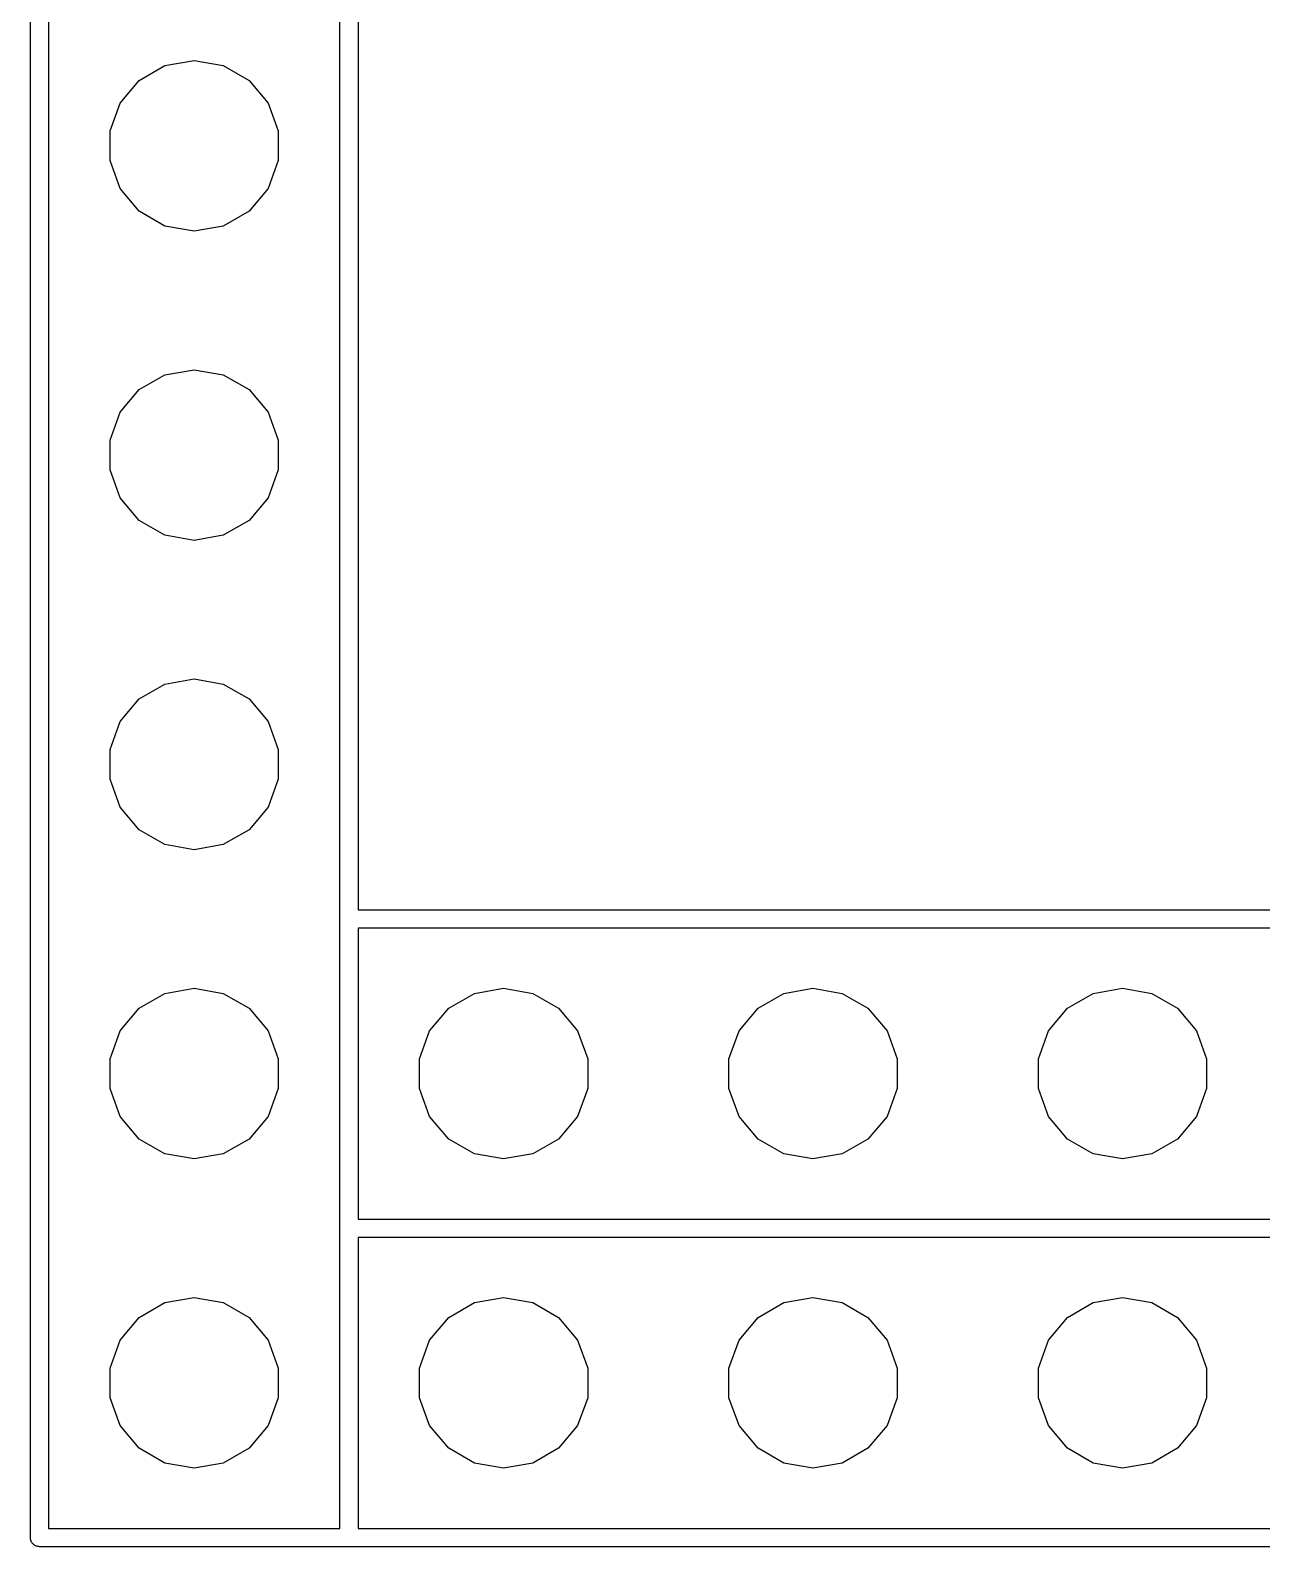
# Model space of a CAD drawing. Extents: x 25 to 346, y -457 to -16.
# Drawn here: x 305.68 to 315.78, y -384.25 to -371.8 of the extents above; entities that cross this region are included whole.
import ezdxf

# ---------------------------------------------------------------- set-up
doc = ezdxf.new("R2010")
doc.units = 0
doc.header["$MEASUREMENT"] = 0
doc.layers.add('BLACK', color=7, linetype='CONTINUOUS')

msp = doc.modelspace()

# ---------------------------------------------------------------- linework, layer by layer
at = {"layer": 'Black'}
for p, q in [((305.678, -384.175), (305.678, -320.675)), ((305.827, -320.75), (305.827, -384.1)), ((308.217, -381.635), (308.217, -320.75)), ((308.368, -320.675), (308.368, -379.02)), ((306.572, -372.208), (306.783, -372.086)), ((306.783, -372.086), (307.022, -372.044)), ((307.022, -372.044), (307.262, -372.086)), ((307.262, -372.086), (307.473, -372.208)), ((306.415, -372.394), (306.572, -372.208)), ((307.473, -372.208), (307.63, -372.394)), ((306.332, -372.623), (306.415, -372.394)), ((307.63, -372.394), (307.713, -372.623)), ((306.332, -372.867), (306.332, -372.623)), ((307.713, -372.623), (307.713, -372.867)), ((306.415, -373.096), (306.332, -372.867)), ((307.713, -372.867), (307.63, -373.096)), ((306.572, -373.282), (306.415, -373.096)), ((307.63, -373.096), (307.473, -373.282)), ((306.783, -373.404), (306.572, -373.282)), ((307.473, -373.282), (307.262, -373.404)), ((307.022, -373.446), (306.783, -373.404)), ((307.262, -373.404), (307.022, -373.446)), ((306.783, -374.626), (307.022, -374.584)), ((307.022, -374.584), (307.262, -374.626)), ((306.572, -374.748), (306.783, -374.626)), ((307.262, -374.626), (307.473, -374.748)), ((306.415, -374.934), (306.572, -374.748)), ((307.473, -374.748), (307.63, -374.934)), ((306.332, -375.163), (306.415, -374.934)), ((307.63, -374.934), (307.713, -375.163)), ((306.332, -375.407), (306.332, -375.163)), ((307.713, -375.163), (307.713, -375.407)), ((306.415, -375.636), (306.332, -375.407)), ((307.713, -375.407), (307.63, -375.636)), ((306.572, -375.822), (306.415, -375.636)), ((307.63, -375.636), (307.473, -375.822)), ((306.783, -375.944), (306.572, -375.822)), ((307.473, -375.822), (307.262, -375.944)), ((307.022, -375.986), (306.783, -375.944)), ((307.262, -375.944), (307.022, -375.986)), ((306.572, -377.288), (306.783, -377.166)), ((306.783, -377.166), (307.022, -377.124)), ((307.022, -377.124), (307.262, -377.166)), ((307.262, -377.166), (307.473, -377.288)), ((306.415, -377.474), (306.572, -377.288)), ((307.473, -377.288), (307.63, -377.474)), ((306.332, -377.703), (306.415, -377.474)), ((307.63, -377.474), (307.713, -377.703)), ((306.332, -377.947), (306.332, -377.703)), ((307.713, -377.703), (307.713, -377.947)), ((306.415, -378.176), (306.332, -377.947)), ((307.713, -377.947), (307.63, -378.176)), ((306.572, -378.362), (306.415, -378.176)), ((307.63, -378.176), (307.473, -378.362)), ((306.783, -378.484), (306.572, -378.362)), ((307.473, -378.362), (307.262, -378.484)), ((307.022, -378.526), (306.783, -378.484)), ((307.262, -378.484), (307.022, -378.526)), ((308.368, -379.02), (333.618, -379.02)), ((308.368, -379.17), (308.368, -381.56)), ((333.618, -379.17), (308.368, -379.17)), ((306.783, -379.706), (307.022, -379.664)), ((307.022, -379.664), (307.262, -379.706)), ((309.323, -379.706), (309.562, -379.664)), ((309.562, -379.664), (309.802, -379.706)), ((311.863, -379.706), (312.102, -379.664)), ((312.102, -379.664), (312.342, -379.706)), ((314.403, -379.706), (314.642, -379.664)), ((314.642, -379.664), (314.882, -379.706)), ((306.572, -379.828), (306.783, -379.706)), ((307.262, -379.706), (307.473, -379.828)), ((309.112, -379.828), (309.323, -379.706)), ((309.802, -379.706), (310.013, -379.828)), ((311.652, -379.828), (311.863, -379.706)), ((312.342, -379.706), (312.553, -379.828)), ((314.192, -379.828), (314.403, -379.706)), ((314.882, -379.706), (315.093, -379.828)), ((306.415, -380.014), (306.572, -379.828)), ((307.473, -379.828), (307.63, -380.014)), ((308.955, -380.014), (309.112, -379.828)), ((310.013, -379.828), (310.17, -380.014)), ((311.495, -380.014), (311.652, -379.828)), ((312.553, -379.828), (312.71, -380.014)), ((314.035, -380.014), (314.192, -379.828)), ((315.093, -379.828), (315.25, -380.014)), ((306.332, -380.243), (306.415, -380.014)), ((307.63, -380.014), (307.713, -380.243)), ((308.872, -380.243), (308.955, -380.014)), ((310.17, -380.014), (310.253, -380.243)), ((311.412, -380.243), (311.495, -380.014)), ((312.71, -380.014), (312.793, -380.243)), ((313.952, -380.243), (314.035, -380.014)), ((315.25, -380.014), (315.333, -380.243)), ((306.332, -380.487), (306.332, -380.243)), ((307.713, -380.243), (307.713, -380.487)), ((308.872, -380.487), (308.872, -380.243)), ((310.253, -380.243), (310.253, -380.487)), ((311.412, -380.487), (311.412, -380.243)), ((312.793, -380.243), (312.793, -380.487)), ((313.952, -380.487), (313.952, -380.243)), ((315.333, -380.243), (315.333, -380.487)), ((306.415, -380.716), (306.332, -380.487)), ((307.713, -380.487), (307.63, -380.716)), ((308.955, -380.716), (308.872, -380.487)), ((310.253, -380.487), (310.17, -380.716)), ((311.495, -380.716), (311.412, -380.487)), ((312.793, -380.487), (312.71, -380.716)), ((314.035, -380.716), (313.952, -380.487)), ((315.333, -380.487), (315.25, -380.716)), ((306.572, -380.902), (306.415, -380.716)), ((307.63, -380.716), (307.473, -380.902)), ((309.112, -380.902), (308.955, -380.716)), ((310.17, -380.716), (310.013, -380.902)), ((311.652, -380.902), (311.495, -380.716)), ((312.71, -380.716), (312.553, -380.902)), ((314.192, -380.902), (314.035, -380.716)), ((315.25, -380.716), (315.093, -380.902)), ((306.783, -381.024), (306.572, -380.902)), ((307.473, -380.902), (307.262, -381.024)), ((309.323, -381.024), (309.112, -380.902)), ((310.013, -380.902), (309.802, -381.024)), ((311.863, -381.024), (311.652, -380.902)), ((312.553, -380.902), (312.342, -381.024)), ((314.403, -381.024), (314.192, -380.902)), ((315.093, -380.902), (314.882, -381.024)), ((307.022, -381.066), (306.783, -381.024)), ((307.262, -381.024), (307.022, -381.066)), ((309.562, -381.066), (309.323, -381.024)), ((309.802, -381.024), (309.562, -381.066)), ((312.102, -381.066), (311.863, -381.024)), ((312.342, -381.024), (312.102, -381.066)), ((314.642, -381.066), (314.403, -381.024)), ((314.882, -381.024), (314.642, -381.066)), ((308.217, -384.1), (308.217, -381.635)), ((308.368, -381.56), (333.618, -381.56)), ((308.368, -381.71), (308.368, -384.1)), ((333.618, -381.71), (308.368, -381.71)), ((306.572, -382.368), (306.783, -382.246)), ((306.783, -382.246), (307.022, -382.204)), ((307.022, -382.204), (307.262, -382.246)), ((307.262, -382.246), (307.473, -382.368)), ((309.112, -382.368), (309.323, -382.246)), ((309.323, -382.246), (309.562, -382.204)), ((309.562, -382.204), (309.802, -382.246)), ((309.802, -382.246), (310.013, -382.368)), ((311.652, -382.368), (311.863, -382.246)), ((311.863, -382.246), (312.102, -382.204)), ((312.102, -382.204), (312.342, -382.246)), ((312.342, -382.246), (312.553, -382.368)), ((314.192, -382.368), (314.403, -382.246)), ((314.403, -382.246), (314.642, -382.204)), ((314.642, -382.204), (314.882, -382.246)), ((314.882, -382.246), (315.093, -382.368)), ((306.415, -382.554), (306.572, -382.368)), ((307.473, -382.368), (307.63, -382.554)), ((308.955, -382.554), (309.112, -382.368)), ((310.013, -382.368), (310.17, -382.554)), ((311.495, -382.554), (311.652, -382.368)), ((312.553, -382.368), (312.71, -382.554)), ((314.035, -382.554), (314.192, -382.368)), ((315.093, -382.368), (315.25, -382.554)), ((306.332, -382.783), (306.415, -382.554)), ((307.63, -382.554), (307.713, -382.783)), ((308.872, -382.783), (308.955, -382.554)), ((310.17, -382.554), (310.253, -382.783)), ((311.412, -382.783), (311.495, -382.554)), ((312.71, -382.554), (312.793, -382.783)), ((313.952, -382.783), (314.035, -382.554)), ((315.25, -382.554), (315.333, -382.783)), ((306.332, -383.027), (306.332, -382.783)), ((307.713, -382.783), (307.713, -383.027)), ((308.872, -383.027), (308.872, -382.783)), ((310.253, -382.783), (310.253, -383.027)), ((311.412, -383.027), (311.412, -382.783)), ((312.793, -382.783), (312.793, -383.027)), ((313.952, -383.027), (313.952, -382.783)), ((315.333, -382.783), (315.333, -383.027)), ((306.415, -383.256), (306.332, -383.027)), ((307.713, -383.027), (307.63, -383.256)), ((308.955, -383.256), (308.872, -383.027)), ((310.253, -383.027), (310.17, -383.256)), ((311.495, -383.256), (311.412, -383.027)), ((312.793, -383.027), (312.71, -383.256)), ((314.035, -383.256), (313.952, -383.027)), ((315.333, -383.027), (315.25, -383.256)), ((306.572, -383.442), (306.415, -383.256)), ((307.63, -383.256), (307.473, -383.442)), ((309.112, -383.442), (308.955, -383.256)), ((310.17, -383.256), (310.013, -383.442)), ((311.652, -383.442), (311.495, -383.256)), ((312.71, -383.256), (312.553, -383.442)), ((314.192, -383.442), (314.035, -383.256)), ((315.25, -383.256), (315.093, -383.442)), ((306.783, -383.564), (306.572, -383.442)), ((307.473, -383.442), (307.262, -383.564)), ((309.323, -383.564), (309.112, -383.442)), ((310.013, -383.442), (309.802, -383.564)), ((311.863, -383.564), (311.652, -383.442)), ((312.553, -383.442), (312.342, -383.564)), ((314.403, -383.564), (314.192, -383.442)), ((315.093, -383.442), (314.882, -383.564)), ((307.022, -383.606), (306.783, -383.564)), ((307.262, -383.564), (307.022, -383.606)), ((309.562, -383.606), (309.323, -383.564)), ((309.802, -383.564), (309.562, -383.606)), ((312.102, -383.606), (311.863, -383.564)), ((312.342, -383.564), (312.102, -383.606)), ((314.642, -383.606), (314.403, -383.564)), ((314.882, -383.564), (314.642, -383.606)), ((305.679, -384.181), (305.678, -384.175)), ((305.827, -384.1), (308.217, -384.1)), ((308.368, -384.1), (333.618, -384.1)), ((305.679, -384.188), (305.679, -384.181)), ((305.681, -384.194), (305.679, -384.188)), ((305.682, -384.201), (305.681, -384.194)), ((305.685, -384.206), (305.682, -384.201)), ((305.688, -384.212), (305.685, -384.206)), ((305.692, -384.218), (305.688, -384.212)), ((305.695, -384.223), (305.692, -384.218)), ((305.7, -384.227), (305.695, -384.223)), ((305.704, -384.232), (305.7, -384.227)), ((305.71, -384.236), (305.704, -384.232)), ((305.715, -384.24), (305.71, -384.236)), ((305.721, -384.242), (305.715, -384.24)), ((305.727, -384.245), (305.721, -384.242)), ((305.733, -384.247), (305.727, -384.245)), ((305.739, -384.249), (305.733, -384.247)), ((305.746, -384.249), (305.739, -384.249)), ((305.752, -384.25), (305.746, -384.249)), ((308.292, -384.25), (305.752, -384.25)), ((333.692, -384.25), (308.292, -384.25))]:
    msp.add_line(p, q, dxfattribs=at)

doc.saveas('drawing.dxf')
